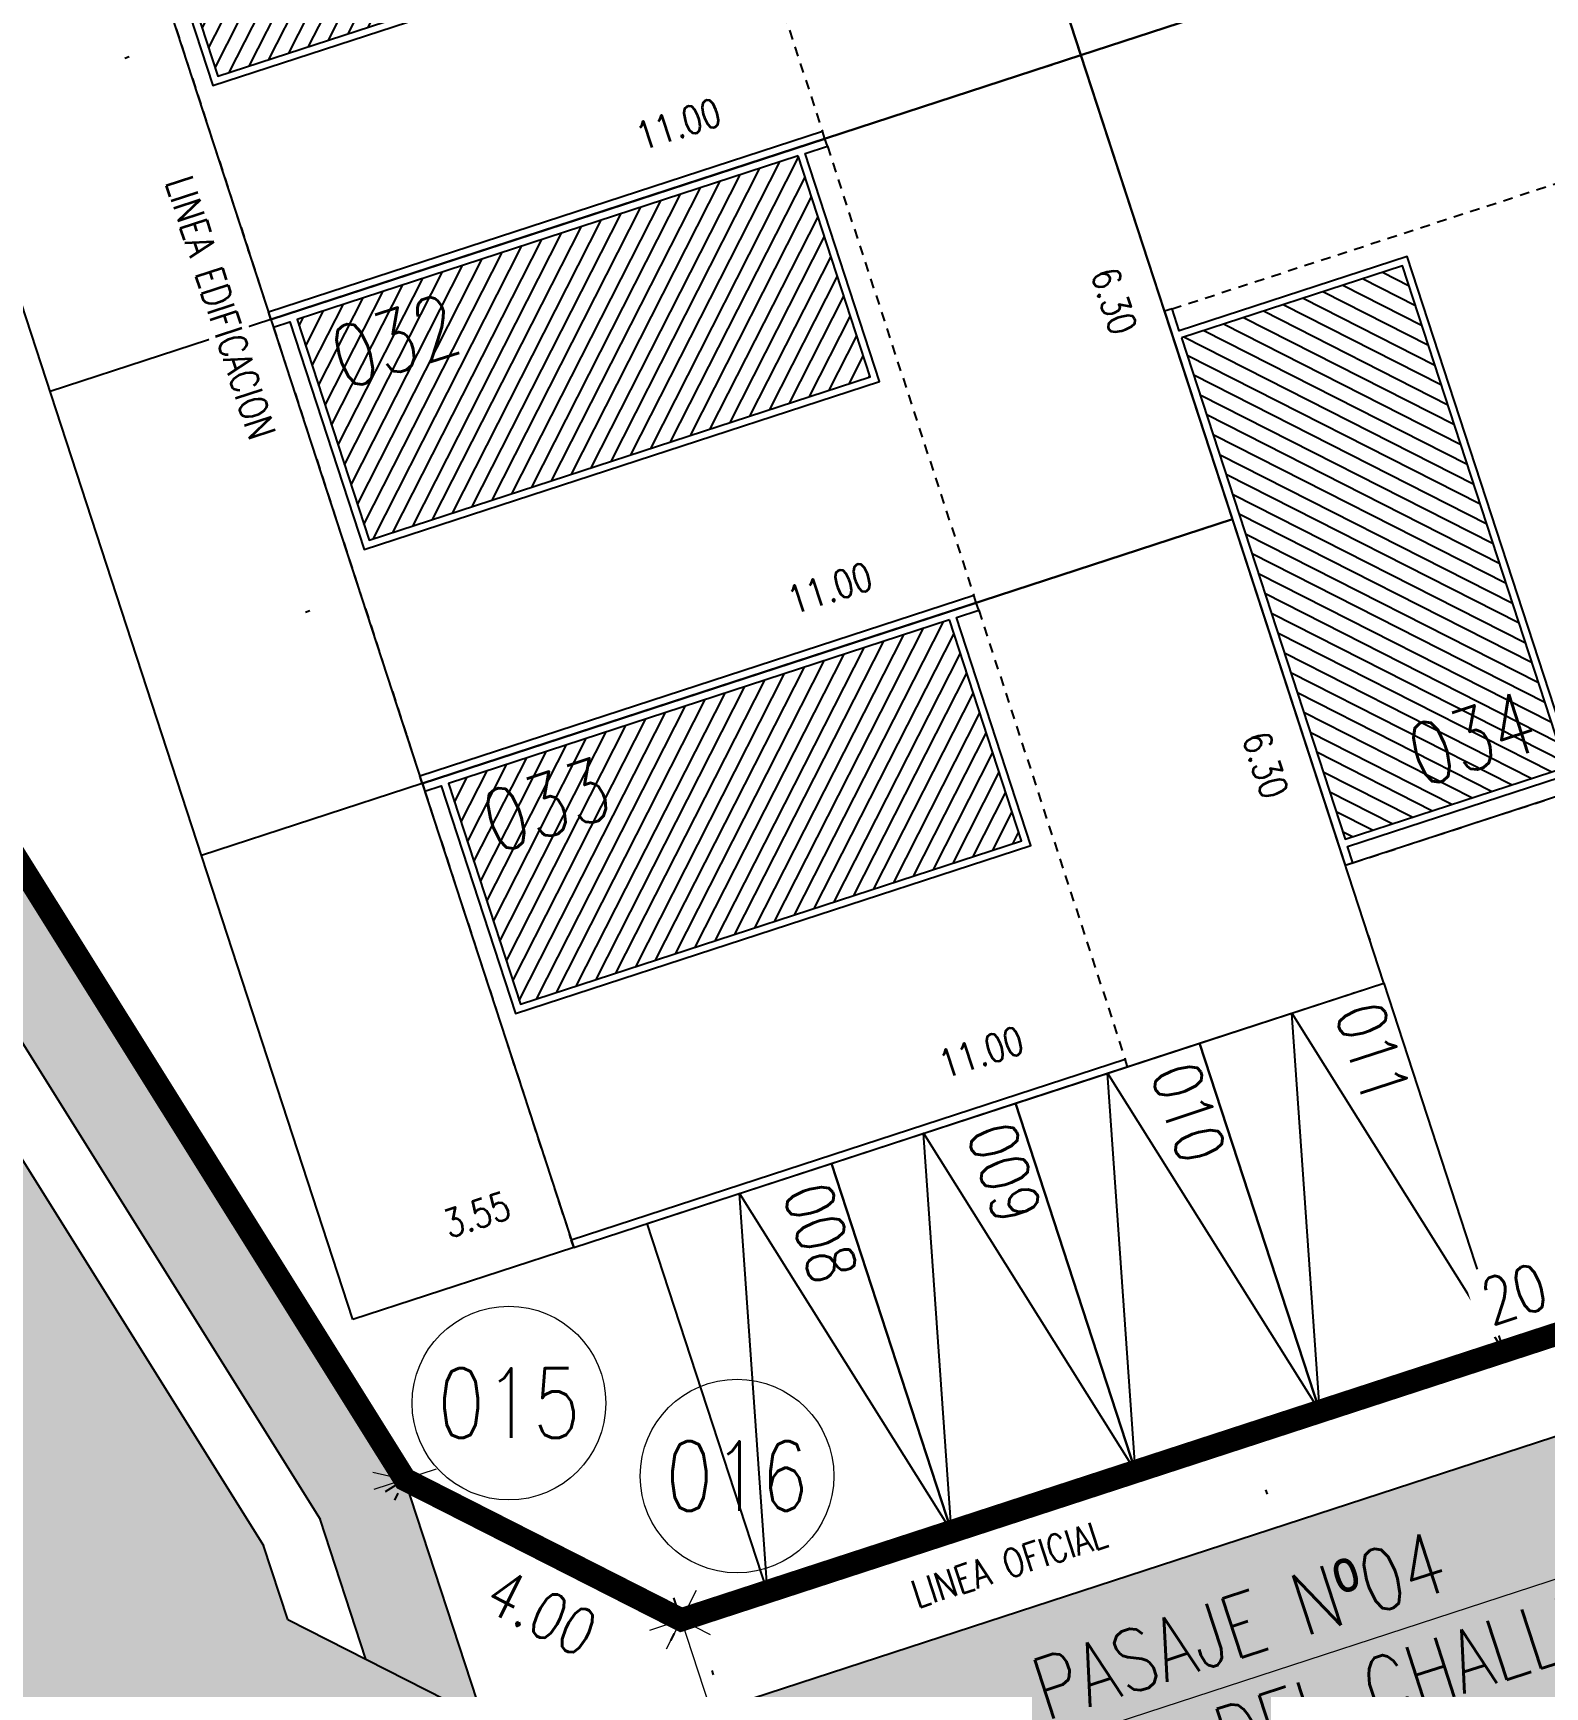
# Model space of a CAD drawing. Header units: metres. Extents: x 733085 to 734585, y 6084499 to 6087418.
# Drawn here: x 733542.35 to 733561.87, y 6086862.31 to 6086883.66 of the extents above; entities that cross this region are included whole.
import ezdxf

# ---------------------------------------------------------------- set-up
doc = ezdxf.new("R2010")
doc.units = ezdxf.units.M
doc.header["$LTSCALE"] = 5
doc.header["$MEASUREMENT"] = 0
doc.linetypes.add('HIDDEN', pattern=[0.375, 0.25, -0.125])
doc.layers.get('0').update_dxf_attribs({"color": 30})
doc.layers.get('DEFPOINTS').update_dxf_attribs({"color": 210})
doc.layers.add('U-ANNO-DIMS', color=210, linetype='Continuous', lineweight=18, plot=False)
for name, color, linetype, lineweight in [('U-ANNO-PATT', 8, 'Continuous', 18), ('U-ANNO-SYMB', 3, 'Continuous', 18), ('U-ANNO-TEXT', 3, 'Continuous', 18)]:
    doc.layers.add(name, color=color, linetype=linetype, lineweight=lineweight)
for name, color, linetype in [('U-BLDG', 7, 'Continuous'), ('U-GREN', 60, 'Continuous'), ('U-PROP', 1, 'Continuous'), ('U-SDWK', 4, 'Continuous'), ('U-STRT', 4, 'Continuous')]:
    doc.layers.add(name, color=color, linetype=linetype)
doc.styles.add('E-ROMANS', font='romans.shx', dxfattribs={"width": 0.8})
doc.dimstyles.new('E-0200_TICK_18', dxfattribs={"dimscale": 0.001, "dimtxt": 360, "dimasz": 360, "dimexe": 180, "dimexo": 120, "dimgap": 180, "dimtad": 0, "dimzin": 0, "dimdsep": 46, "dimtxsty": 'E-ROMANS', "dimblk": 'OBLIQUE', "dimcen": 180, "dimclrd": 256, "dimclre": 256, "dimclrt": 256, "dimadec": 0, "dimazin": 0, "dimtfac": 1, "dimtmove": 1, "dimatfit": 3, "dimldrblk": 'OPEN90', "dimfxl": 1, "dimtfill": 1, "dimtolj": 1, "dimtzin": 0, "dimarcsym": 0})
doc.dimstyles.new('E-0500_TICK_12', dxfattribs={"dimscale": 0.001, "dimtxt": 600, "dimasz": 600, "dimexe": 300, "dimexo": 200, "dimgap": 300, "dimtad": 0, "dimzin": 0, "dimdsep": 46, "dimtxsty": 'E-ROMANS', "dimblk": 'OBLIQUE', "dimcen": 300, "dimclrd": 256, "dimclre": 256, "dimclrt": 256, "dimadec": 0, "dimazin": 0, "dimtfac": 1, "dimtmove": 1, "dimatfit": 3, "dimldrblk": 'OPEN90', "dimfxl": 1, "dimtfill": 1, "dimtolj": 1, "dimtzin": 0, "dimlwd": -1, "dimarcsym": 0})

# ---------------------------------------------------------------- blocks, each defined once
blk = doc.blocks.new('casa')
h = blk.add_hatch()
h.set_pattern_fill('LINE', color=252, scale=0.06, angle=45, style=0)
h.set_pattern_definition([(45, (-8.755947228379299, 1.529366919320627), (-0.1347038418160373, 0.1347038418160373), [])])
h.paths.add_polyline_path([(3.102210664352354, 0.201001939683267), (0.1022257000274749, 0.201001939683267), (0.1022255927061355, -6.603990602145244), (3.102242964280038, -6.603990649458436)])
at = {"color": 252}
blk.add_line((0, -6.999999999999999), (0, 0.5220594658906643), dxfattribs=at)
at = {"color": 1, "linetype": 'HIDDEN', "ltscale": 0.1}
for p, q in [((0.1020175530240977, 0.5220594658906643), (6.197018523868451, 0.5220594658906643)), ((0.1020242458974394, -6.999991121657415), (6.197020108980382, -7.000001823261669))]:
    blk.add_line(p, q, dxfattribs=at)
for p, q in [((6.299037661988223, 0.5220096241100984), (6.197018523868451, 0.5220594658906643)), ((6.29904233262306, -6.999999999999999), (6.197020517026942, -7.000001823254377))]:
    blk.add_line(p, q)
for points in [[(-5.55495142862128e-06, 0.5220594658906643), (0.1020175530240977, 0.5220594658906643), (0.1020217302634023, 0.2990019400184858), (3.197017734193821, 0.2990019702894822), (3.197017734193764, -6.699994889408656), (0.1020242458974394, -6.699973233949492), (0.1020242458974394, -6.999991121657415), (0, -6.999999999999999)], [(6.197020517026999, 0.5220576407880637), (6.197020517026942, -7.000001823254364)]]:
    blk.add_lwpolyline(points)
for points in [[(6.197016530710016, 0.5220576426643229), (6.197020517026999, 0.5220576407880726)], [(6.197020517026942, -7.000001823254377), (6.197020108980382, -7.000001823261669)]]:
    blk.add_lwpolyline(points, close=True)
at = {"color": 252}
for points in [[(6.299037661988223, 0.5220096241100984), (6.29904233262306, -6.999999999999999)], [(0.1022255927061337, -6.603990602145244), (0.1022257000274749, 0.201001939683267), (3.102210664352356, 0.201001939683267), (3.102242964280038, -6.603990649458438), (0.1022041264433824, -6.603990602144903)]]:
    blk.add_lwpolyline(points, dxfattribs=at)
blk = doc.blocks.new('PRK-250x500')
for points in [[(0, 0), (5, 0), (5, -2.5), (0, -2.5), (0, 0)], [(0, 0), (5, -1.25), (0, -2.5)]]:
    blk.add_lwpolyline(points)
blk = doc.blocks.new('*D1788')
at = {"layer": 'DEFPOINTS', "color": 0, "transparency": 16777216}
for p in [(733549.3308656416, 6086867.983397674), (733549.3310518004, 6086867.982827616, 1.811134451653442e-08), (733545.9569407101, 6086866.880972845, -1.046758934658004e-08)]:
    blk.add_point(p, dxfattribs=at)
at = {"layer": 'U-ANNO-DIMS', "lineweight": -2, "transparency": 16777216}
for p, q in [((733549.2938004029, 6086868.096899231), (733549.2749885453, 6086868.154505096)), ((733545.9196893126, 6086866.99504446), (733545.900877455, 6086867.052650325))]:
    blk.add_line(p, q, dxfattribs=at)
at = {"layer": 'U-ANNO-DIMS', "transparency": 16777216, "insert": (733548.0792035405, 6086868.405391707), "char_height": 0.36, "attachment_point": 5, "rotation": 18.085044478677947, "style": 'E-ROMANS', "bg_fill": 3, "box_fill_scale": 1.25, "bg_fill_color": 256, "bg_fill_true_color": 13158600, "bg_fill_transparency": 0}
blk.add_mtext('\\A1;3.55', dxfattribs=at)
blk = doc.blocks.new('_Oblique')
at = {"color": 0, "linetype": 'ByBlock', "lineweight": -2}
blk.add_line((-0.5, -0.5), (0.5, 0.5), dxfattribs=at)
blk = doc.blocks.new('_Open90')
at = {"color": 0, "linetype": 'ByBlock', "lineweight": -2}
for p, q in [((-0.5, 0.5), (0, 0)), ((0, 0), (-1, 0)), ((0, 0), (-0.5, -0.5))]:
    blk.add_line(p, q, dxfattribs=at)
blk = doc.blocks.new('*D1882')
at = {"layer": 'DEFPOINTS', "color": 0, "transparency": 16777216}
for p in [(733547.1523812094, 6086864.98841309, -7.144716536490662e-09), (733550.7185867759, 6086863.176840697, -7.144712901428298e-09), (733550.7185867745, 6086863.176840695)]:
    blk.add_point(p, dxfattribs=at)
at = {"layer": 'U-ANNO-DIMS', "transparency": 16777216}
blk.add_line((733547.152381208, 6086864.988413087), (733550.7185867745, 6086863.176840695), dxfattribs=at)
at = {"layer": 'U-ANNO-DIMS', "lineweight": -2, "transparency": 16777216}
for p, q in [((733547.061801505, 6086864.810100676), (733547.016511651, 6086864.720944466)), ((733550.6280070716, 6086862.998528283), (733550.5827172175, 6086862.909372074))]:
    blk.add_line(p, q, dxfattribs=at)
at = {"layer": 'U-ANNO-DIMS', "transparency": 16777216, "xscale": 0.6, "yscale": 0.6, "zscale": 0.6}
for p, rotation in [((733547.152381208, 6086864.988413087), 153.0701971620163), ((733550.7185867745, 6086863.176840695), 333.0701971620163)]:
    blk.add_blockref('_Oblique', p, dxfattribs=dict(at, rotation=rotation))
at = {"layer": 'U-ANNO-DIMS', "transparency": 16777216, "insert": (733548.918014185, 6086863.271301703), "char_height": 0.6, "attachment_point": 5, "rotation": 333.07019716201626, "style": 'E-ROMANS', "bg_fill": 3, "box_fill_scale": 1.25, "bg_fill_color": 256, "bg_fill_true_color": 13158600, "bg_fill_transparency": 0}
blk.add_mtext('\\A1;4.00', dxfattribs=at)
blk = doc.blocks.new('*D1938')
at = {"layer": 'DEFPOINTS', "color": 0, "transparency": 16777216}
for p in [(733569.8953163067, 6086869.433469633), (733569.8953373863, 6086869.433405023, -1.428981213227434e-08), (733550.7186078595, 6086863.176776091, -7.144712901340954e-09)]:
    blk.add_point(p, dxfattribs=at)
at = {"layer": 'U-ANNO-DIMS', "lineweight": -2, "transparency": 16777216}
for p, q in [((733569.8953163067, 6086869.433469633), (733569.8022651267, 6086869.718673906)), ((733550.7185867799, 6086863.1768407), (733550.6255355999, 6086863.462044974))]:
    blk.add_line(p, q, dxfattribs=at)
at = {"layer": 'U-ANNO-DIMS', "transparency": 16777216}
blk.add_line((733550.7185867799, 6086863.1768407), (733569.8953163067, 6086869.433469633), dxfattribs=at)
at = {"layer": 'U-ANNO-DIMS', "transparency": 16777216, "xscale": 0.6, "yscale": 0.6, "zscale": 0.6}
for p, rotation in [((733569.8953163067, 6086869.433469633), 18.06951194830962), ((733550.7185867799, 6086863.1768407), 198.0695119483096)]:
    blk.add_blockref('_Oblique', p, dxfattribs=dict(at, rotation=rotation))
at = {"layer": 'U-ANNO-DIMS', "transparency": 16777216, "insert": (733561.9631845944, 6086867.543718534), "char_height": 0.6, "attachment_point": 5, "rotation": 18.069511948309625, "style": 'E-ROMANS', "bg_fill": 3, "box_fill_scale": 1.25, "bg_fill_color": 256, "bg_fill_true_color": 13158600, "bg_fill_transparency": 0}
blk.add_mtext('\\A1;20.17', dxfattribs=at)
blk = doc.blocks.new('*D1939')
at = {"layer": 'DEFPOINTS', "color": 0, "transparency": 16777216}
for p in [(733571.7562555545, 6086863.729642767, -1.428981213227434e-08), (733552.5794215228, 6086857.473334113), (733552.5796314818, 6086857.47269062, -7.144705190024653e-09)]:
    blk.add_point(p, dxfattribs=at)
at = {"layer": 'U-ANNO-DIMS', "lineweight": -2, "transparency": 16777216}
for p, q in [((733571.7560455955, 6086863.73028626), (733571.6629896085, 6086864.015488965)), ((733552.5794215228, 6086857.473334113), (733552.4863655358, 6086857.758536819))]:
    blk.add_line(p, q, dxfattribs=at)
at = {"layer": 'U-ANNO-DIMS', "transparency": 16777216}
blk.add_line((733571.7560455955, 6086863.73028626), (733552.5794215228, 6086857.473334113), dxfattribs=at)
at = {"layer": 'U-ANNO-DIMS', "transparency": 16777216, "xscale": 0.6, "yscale": 0.6, "zscale": 0.6}
for p, rotation in [((733571.7560455955, 6086863.73028626), 18.07047764050603), ((733552.5794215228, 6086857.473334113), 198.070477640506)]:
    blk.add_blockref('_Oblique', p, dxfattribs=dict(at, rotation=rotation))
at = {"layer": 'U-ANNO-DIMS', "transparency": 16777216, "insert": (733564.3559533998, 6086860.662175288), "char_height": 0.6, "attachment_point": 5, "rotation": 18.07047764050603, "style": 'E-ROMANS', "bg_fill": 3, "box_fill_scale": 1.25, "bg_fill_color": 256, "bg_fill_true_color": 13158600, "bg_fill_transparency": 0}
blk.add_mtext('\\A1;20.17', dxfattribs=at)
blk = doc.blocks.new('*D1946')
at = {"layer": 'DEFPOINTS', "color": 0, "transparency": 16777216}
for p in [(733550.7186078785, 6086863.176776098, -7.144712901340954e-09), (733552.579631482, 6086857.472690625, -7.144705190024654e-09), (733552.5796314853, 6086857.472690626)]:
    blk.add_point(p, dxfattribs=at)
at = {"layer": 'U-ANNO-DIMS', "transparency": 16777216}
for p, q in [((733550.7186078818, 6086863.176776099), (733551.3270237322, 6086861.311965783)), ((733552.5796314853, 6086857.472690626), (733551.9597717577, 6086859.372576721))]:
    blk.add_line(p, q, dxfattribs=at)
at = {"layer": 'U-ANNO-DIMS', "lineweight": -2, "transparency": 16777216}
for p, q in [((733550.9087440611, 6086863.238810218), (733551.0038121559, 6086863.269827279)), ((733552.7697676646, 6086857.534724745), (733552.8648357594, 6086857.565741806))]:
    blk.add_line(p, q, dxfattribs=at)
at = {"layer": 'U-ANNO-DIMS', "transparency": 16777216, "xscale": 0.6, "yscale": 0.6, "zscale": 0.6}
for p, rotation in [((733550.7186078818, 6086863.176776099), 108.0695119884305), ((733552.5796314853, 6086857.472690626), 288.0695119884306)]:
    blk.add_blockref('_Oblique', p, dxfattribs=dict(at, rotation=rotation))
at = {"layer": 'U-ANNO-DIMS', "transparency": 16777216, "insert": (733551.8637273144, 6086860.414156311), "char_height": 0.6, "attachment_point": 5, "rotation": 288.0695119884306, "style": 'E-ROMANS', "bg_fill": 3, "box_fill_scale": 1.25, "bg_fill_color": 256, "bg_fill_true_color": 13158600, "bg_fill_transparency": 0}
blk.add_mtext('\\A1;6.00', dxfattribs=at)
blk = doc.blocks.new('*D1951')
at = {"layer": 'DEFPOINTS', "color": 0, "transparency": 16777216}
for p in [(733531.0101897805, 6086890.797253588, -7.144754505476687e-09), (733547.1523812101, 6086864.988413092, -7.144716536490663e-09), (733547.1523812073, 6086864.98841309)]:
    blk.add_point(p, dxfattribs=at)
at = {"layer": 'U-ANNO-DIMS', "lineweight": -2, "transparency": 16777216}
for p, q in [((733531.0101897777, 6086890.797253586), (733530.7558419723, 6086890.638171238)), ((733547.1523812073, 6086864.98841309), (733546.8980334019, 6086864.829330741))]:
    blk.add_line(p, q, dxfattribs=at)
at = {"layer": 'U-ANNO-DIMS', "transparency": 16777216}
blk.add_line((733531.0101897777, 6086890.797253586), (733547.1523812073, 6086864.98841309), dxfattribs=at)
at = {"layer": 'U-ANNO-DIMS', "transparency": 16777216, "xscale": 0.6, "yscale": 0.6, "zscale": 0.6}
for p, rotation in [((733531.0101897777, 6086890.797253586), 122.0240033201052), ((733547.1523812073, 6086864.98841309), 302.0240033201052)]:
    blk.add_blockref('_Oblique', p, dxfattribs=dict(at, rotation=rotation))
at = {"layer": 'U-ANNO-DIMS', "transparency": 16777216, "insert": (733539.6274755099, 6086878.564463498), "char_height": 0.6, "attachment_point": 5, "rotation": 302.0240033201052, "style": 'E-ROMANS', "bg_fill": 3, "box_fill_scale": 1.25, "bg_fill_color": 256, "bg_fill_true_color": 13158600, "bg_fill_transparency": 0}
blk.add_mtext('\\A1;30.44', dxfattribs=at)
blk = doc.blocks.new('*D2257')
at = {"layer": 'DEFPOINTS', "color": 0, "transparency": 16777216}
for p in [(733553.3775931997, 6086889.184176373, 1.428936514032699e-08), (733553.377593202, 6086889.184176374), (733555.3316680067, 6086883.194886629, 1.428936514032699e-08)]:
    blk.add_point(p, dxfattribs=at)
at = {"layer": 'U-ANNO-DIMS', "lineweight": -2, "transparency": 16777216}
for p, q in [((733553.4916749094, 6086889.221396846), (733553.548715766, 6086889.240007083)), ((733555.4457497164, 6086883.232107101), (733555.502790573, 6086883.250717338))]:
    blk.add_line(p, q, dxfattribs=at)
at = {"layer": 'U-ANNO-DIMS', "transparency": 16777216, "insert": (733554.3546305993, 6086886.1895315), "char_height": 0.36, "attachment_point": 5, "rotation": 288.0695121939435, "style": 'E-ROMANS', "bg_fill": 3, "box_fill_scale": 1.25, "bg_fill_color": 256, "bg_fill_true_color": 13158600, "bg_fill_transparency": 0}
blk.add_mtext('\\A1;6.30', dxfattribs=at)
blk = doc.blocks.new('*D2258')
at = {"layer": 'DEFPOINTS', "color": 0, "transparency": 16777216}
for p in [(733555.3316680058, 6086883.194886629, 1.428936514032699e-08), (733555.331668009, 6086883.194886629), (733557.2857428126, 6086877.205596884, 1.428936514032699e-08)]:
    blk.add_point(p, dxfattribs=at)
at = {"layer": 'U-ANNO-DIMS', "lineweight": -2, "transparency": 16777216}
for p, q in [((733555.4457497154, 6086883.232107101), (733555.502790573, 6086883.250717338)), ((733557.3998245222, 6086877.242817356), (733557.4568653798, 6086877.261427593))]:
    blk.add_line(p, q, dxfattribs=at)
at = {"layer": 'U-ANNO-DIMS', "transparency": 16777216, "insert": (733556.3087054074, 6086880.200241765), "char_height": 0.36, "attachment_point": 5, "rotation": 288.0695121939435, "style": 'E-ROMANS', "bg_fill": 3, "box_fill_scale": 1.25, "bg_fill_color": 256, "bg_fill_true_color": 13158600, "bg_fill_transparency": 0}
blk.add_mtext('\\A1;6.30', dxfattribs=at)
blk = doc.blocks.new('*D2259')
at = {"layer": 'DEFPOINTS', "color": 0, "transparency": 16777216}
for p in [(733557.2857428105, 6086877.205596886, 1.428936514032699e-08), (733557.2857428133, 6086877.205596887), (733559.2398176177, 6086871.216307141, 1.428936514032699e-08)]:
    blk.add_point(p, dxfattribs=at)
at = {"layer": 'U-ANNO-DIMS', "lineweight": -2, "transparency": 16777216}
for p, q in [((733557.3998245201, 6086877.242817358), (733557.4568653773, 6086877.261427595)), ((733559.3538993273, 6086871.253527613), (733559.410940184, 6086871.272137851))]:
    blk.add_line(p, q, dxfattribs=at)
at = {"layer": 'U-ANNO-DIMS', "transparency": 16777216, "insert": (733558.2627802121, 6086874.210952024), "char_height": 0.36, "attachment_point": 5, "rotation": 288.0695121939435, "style": 'E-ROMANS', "bg_fill": 3, "box_fill_scale": 1.25, "bg_fill_color": 256, "bg_fill_true_color": 13158600, "bg_fill_transparency": 0}
blk.add_mtext('\\A1;6.30', dxfattribs=at)
blk = doc.blocks.new('*D2260')
at = {"layer": 'DEFPOINTS', "color": 0, "transparency": 16777216}
for p in [(733555.6431187347, 6086884.100533544), (733555.6431187333, 6086884.100533549), (733545.1855827386, 6086880.688642063, -1.04674826813502e-08)]:
    blk.add_point(p, dxfattribs=at)
at = {"layer": 'U-ANNO-DIMS', "lineweight": -2, "transparency": 16777216}
for p, q in [((733555.6058982636, 6086884.214615255), (733555.5872880269, 6086884.271656114)), ((733545.1483622675, 6086880.802723774), (733545.1297520308, 6086880.859764633))]:
    blk.add_line(p, q, dxfattribs=at)
at = {"layer": 'U-ANNO-DIMS', "transparency": 16777216, "insert": (733550.6830707586, 6086882.482260881), "char_height": 0.36, "attachment_point": 5, "rotation": 18.069511387459915, "style": 'E-ROMANS', "bg_fill": 3, "box_fill_scale": 1.25, "bg_fill_color": 256, "bg_fill_true_color": 13158600, "bg_fill_transparency": 0}
blk.add_mtext('\\A1;11.00', dxfattribs=at)
blk = doc.blocks.new('*D2261')
at = {"layer": 'DEFPOINTS', "color": 0, "transparency": 16777216}
for p in [(733557.5971935405, 6086878.1112438), (733557.597193541, 6086878.111243799), (733547.1396575444, 6086874.699352319, -1.04674826813502e-08)]:
    blk.add_point(p, dxfattribs=at)
at = {"layer": 'U-ANNO-DIMS', "lineweight": -2, "transparency": 16777216}
for p, q in [((733557.6344140114, 6086877.997162091), (733557.6530242474, 6086877.940121234)), ((733547.1768780153, 6086874.58527061), (733547.1954882513, 6086874.528229753))]:
    blk.add_line(p, q, dxfattribs=at)
at = {"layer": 'U-ANNO-DIMS', "transparency": 16777216, "insert": (733552.637145564, 6086876.492971144), "char_height": 0.36, "attachment_point": 5, "rotation": 18.069511387459915, "style": 'E-ROMANS', "bg_fill": 3, "box_fill_scale": 1.25, "bg_fill_color": 256, "bg_fill_true_color": 13158600, "bg_fill_transparency": 0}
blk.add_mtext('\\A1;11.00', dxfattribs=at)
blk = doc.blocks.new('*D2262')
at = {"layer": 'DEFPOINTS', "color": 0, "transparency": 16777216}
for p in [(733559.551268454, 6086872.121954094), (733559.5512684556, 6086872.121954089), (733549.0937324576, 6086868.710062614, -1.04674826813502e-08)]:
    blk.add_point(p, dxfattribs=at)
at = {"layer": 'U-ANNO-DIMS', "lineweight": -2, "transparency": 16777216}
for p, q in [((733559.588488925, 6086872.007872383), (733559.6070991617, 6086871.950831524)), ((733549.1309529287, 6086868.595980903), (733549.1495631656, 6086868.538940043))]:
    blk.add_line(p, q, dxfattribs=at)
at = {"layer": 'U-ANNO-DIMS', "transparency": 16777216, "insert": (733554.5912204769, 6086870.503681427), "char_height": 0.36, "attachment_point": 5, "rotation": 18.069511387459915, "style": 'E-ROMANS', "bg_fill": 3, "box_fill_scale": 1.25, "bg_fill_color": 256, "bg_fill_true_color": 13158600, "bg_fill_transparency": 0}
blk.add_mtext('\\A1;11.00', dxfattribs=at)
blk = doc.blocks.new('*D2271')
at = {"layer": 'DEFPOINTS', "color": 0, "transparency": 16777216}
for p in [(733561.2283528778, 6086885.118748032, 1.428939229005814e-08), (733561.2283528806, 6086885.118748032), (733564.6402294436, 6086874.661257931, 1.428936514032699e-08)]:
    blk.add_point(p, dxfattribs=at)
at = {"layer": 'U-ANNO-DIMS', "lineweight": -2, "transparency": 16777216}
for p, q in [((733561.3424345874, 6086885.155968503), (733561.3994754455, 6086885.174578739)), ((733564.7543111532, 6086874.698478403), (733564.8113520113, 6086874.717088639))]:
    blk.add_line(p, q, dxfattribs=at)
at = {"layer": 'U-ANNO-DIMS', "transparency": 16777216, "insert": (733563.1824275774, 6086879.129458254), "char_height": 0.36, "attachment_point": 5, "rotation": 288.0695116789587, "style": 'E-ROMANS', "bg_fill": 3, "box_fill_scale": 1.25, "bg_fill_color": 256, "bg_fill_true_color": 13158600, "bg_fill_transparency": 0}
blk.add_mtext('\\A1;11.00', dxfattribs=at)
blk = doc.blocks.new('*D2454')
at = {"layer": 'DEFPOINTS', "color": 0, "transparency": 16777216}
for p in [(733558.2268282755, 6086864.969829685), (733558.2268282771, 6086864.96982968), (733551.0752838517, 6086862.636556054, -1.04674826813502e-08)]:
    blk.add_point(p, dxfattribs=at)
at = {"layer": 'U-ANNO-DIMS', "lineweight": -2, "transparency": 16777216}
for p, q in [((733558.2640487456, 6086864.855747975), (733558.2826589823, 6086864.798707115)), ((733551.1125043218, 6086862.522474344), (733551.1311145585, 6086862.465433484))]:
    blk.add_line(p, q, dxfattribs=at)
at = {"layer": 'U-ANNO-DIMS', "transparency": 16777216, "insert": (733554.9514408619, 6086863.901196945), "char_height": 0.36, "attachment_point": 5, "rotation": 18.069511039753596, "style": 'E-ROMANS', "bg_fill": 3, "box_fill_scale": 1.25, "bg_fill_color": 256, "bg_fill_true_color": 13158600, "bg_fill_transparency": 0}
blk.add_mtext('\\A1;LINEA OFICIAL', dxfattribs=at)
blk = doc.blocks.new('*D2495')
at = {"layer": 'DEFPOINTS', "color": 0, "transparency": 16777216}
for p in [(733543.7055859393, 6086883.387699973), (733543.7055859324, 6086883.38769997), (733546.0388595697, 6086876.236155551, -1.046748268017966e-08)]:
    blk.add_point(p, dxfattribs=at)
at = {"layer": 'U-ANNO-DIMS', "lineweight": -2, "transparency": 16777216}
for p, q in [((733543.5915042288, 6086883.350479502), (733543.534463367, 6086883.331869265)), ((733545.9247778591, 6086876.19893508), (733545.8677369973, 6086876.180324843))]:
    blk.add_line(p, q, dxfattribs=at)
at = {"layer": 'U-ANNO-DIMS', "transparency": 16777216, "insert": (733544.7742186878, 6086880.112312559), "char_height": 0.36, "attachment_point": 5, "rotation": 288.06951103383506, "style": 'E-ROMANS', "bg_fill": 3, "box_fill_scale": 1.25, "bg_fill_color": 256, "bg_fill_true_color": 13158600, "bg_fill_transparency": 0}
blk.add_mtext('\\A1;LINEA EDIFICACION', dxfattribs=at)

msp = doc.modelspace()

# ---------------------------------------------------------------- hatches: boundary and pattern name
at = {"layer": 'U-ANNO-PATT'}
h = msp.add_hatch(dxfattribs=at)
h.set_pattern_fill('BRASS', color=256, scale=0.2, angle=44.9999999750137, style=0)
h.set_pattern_definition([(333.0695121517382, (733950.8294092371, 6085530.019746726), (0.5751946618942712, 1.132276954162865), []), (333.0695121517382, (733951.1170065681, 6085530.585885203), (0.5751946618942712, 1.132276954162865), [0.635, -0.3175])])
h.paths.add_polyline_path([(733684.641872968, 6086832.397847368), (733683.3236479032, 6086836.438241247), (733702.025036724, 6086842.539784926), (733705.59126338, 6086840.728147932), (733715.5301051162, 6086810.265341362), (733713.7184684363, 6086806.699114506), (733695.0170796482, 6086800.597570872), (733693.6988545834, 6086804.637964749), (733682.290683641, 6086800.915917496), (733686.012730882, 6086789.507746551), (733697.4209018248, 6086793.229793804), (733696.1026767612, 6086797.270187677), (733714.8040655531, 6086803.371731311), (733718.3838049208, 6086801.518677758), (733730.3603449707, 6086764.81027323), (733727.3029718301, 6086758.79180005), (733675.2094680322, 6086723.501525344), (733602.169224702, 6086699.671304177), (733598.3526834495, 6086701.610100559), (733586.816006637, 6086736.970312941), (733588.6276432266, 6086740.536539809), (733609.7057343363, 6086747.413509957), (733611.0239594014, 6086743.373116078), (733622.4321303437, 6086747.095163332), (733618.710083103, 6086758.503334274), (733607.3019121604, 6086754.781287025), (733608.620137224, 6086750.740893152), (733587.5420461153, 6086743.863922996), (733583.9758194456, 6086745.675560036), (733574.036977753, 6086776.13836651), (733575.8486143401, 6086779.704593372), (733596.9267054759, 6086786.581563532), (733598.2449305407, 6086782.541169656), (733609.6531014831, 6086786.263216908), (733605.9310542422, 6086797.671387853), (733594.5228832995, 6086793.9493406), (733595.8411083636, 6086789.908946726), (733574.7630172258, 6086783.031976561), (733571.196790579, 6086784.843613553), (733561.2579488759, 6086815.306420065), (733563.0695854723, 6086818.872646946), (733584.1476766156, 6086825.749617107), (733585.4659016795, 6086821.709223233), (733596.8740726237, 6086825.431270483), (733593.1520253819, 6086836.839441429), (733581.7438544385, 6086833.117394178), (733583.0620795022, 6086829.077000305), (733561.9839883577, 6086822.200030136), (733558.417761692, 6086824.011667137), (733548.4789199873, 6086854.474473644), (733550.2905565789, 6086858.04070051), (733571.3686477533, 6086864.917670691), (733572.6868728178, 6086860.877276814), (733584.0950437608, 6086864.599324064), (733580.3729965206, 6086876.007495009), (733568.9648255763, 6086872.285447758), (733570.283050641, 6086868.245053884), (733549.2049594603, 6086861.368083702), (733545.6387328106, 6086863.179720695), (733545.3269378085, 6086864.135380427), (733528.3680077845, 6086891.250058216), (733530.1796443753, 6086894.816285082), (733558.5897243285, 6086904.085401106), (733559.9079493935, 6086900.045007228), (733571.316120335, 6086903.767054481), (733567.5940730944, 6086915.175225425), (733556.185902152, 6086911.453178175), (733557.5041272157, 6086907.4127843), (733526.9309281661, 6086897.437925739), (733523.3647015166, 6086899.249562733), (733519.2488576907, 6086905.830153549), (733513.9699286307, 6086901.069625544), (733538.9378853324, 6086861.149766211), (733591.6979170913, 6086699.43890625), (733589.7591211973, 6086695.622364882), (733554.0866599595, 6086683.983813283), (733551.5153527403, 6086677.885506426), (733677.4303064193, 6086718.966711232), (733739.0591019811, 6086760.716583419), (733738.9614694231, 6086761.015829731), (733668.1206928028, 6086978.144639393), (733659.6565271496, 6087025.511556481), (733653.5611160434, 6087019.828809367), (733661.315281092, 6086976.43517697), (733663.9797506613, 6086968.268508941), (733662.1681140502, 6086964.702282035), (733643.4667253688, 6086958.600738433), (733642.1485003034, 6086962.641132311), (733630.7403293608, 6086958.919085061), (733634.4623766018, 6086947.510914115), (733645.8705475442, 6086951.232961365), (733644.5523224811, 6086955.273355241), (733663.2537111663, 6086961.374898843), (733666.819937864, 6086959.563261823), (733677.1930184003, 6086927.769502115), (733675.3813817835, 6086924.203275196), (733656.6799930718, 6086918.101731586), (733655.3617680073, 6086922.142125464), (733643.9535970644, 6086918.420078211), (733647.6756443053, 6086907.011907266), (733659.0838152482, 6086910.733954519), (733657.7655901838, 6086914.774348395), (733676.4669789004, 6086920.875892004), (733680.0332056085, 6086919.064254982), (733689.9720472959, 6086888.601448561), (733688.1604106695, 6086885.035221623), (733668.4132730553, 6086878.592490384), (733667.0950479906, 6086882.632884261), (733655.6868770482, 6086878.910837011), (733659.4089242887, 6086867.502666066), (733670.8170952318, 6086871.224713318), (733669.4988701679, 6086875.265107191), (733689.2460077846, 6086881.707838434), (733692.8122344969, 6086879.896201449), (733702.7510761839, 6086849.43339503), (733700.9394395563, 6086845.867168142), (733682.2380507904, 6086839.765624441), (733680.9198257262, 6086843.806018316), (733669.5116547835, 6086840.083971065), (733673.2337020247, 6086828.675800119)])

# ---------------------------------------------------------------- linework, layer by layer
at = {"layer": 'U-ANNO-SYMB', "ltscale": 0.2}
msp.add_line((733543.7314432721, 6086857.741500079), (733576.5299346711, 6086868.442385905), dxfattribs=at)
at = {"layer": 'U-ANNO-TEXT'}
for centre in [(733548.494278338, 6086865.973814086), (733551.4402311671, 6086865.032469442)]:
    msp.add_circle(centre, 1.25, dxfattribs=at)
at = {"layer": 'U-BLDG'}
for points in [[(733552.4683297916, 6086893.831343648), (733555.8802064374, 6086883.373853616), (733561.8694961822, 6086885.327928423), (733558.4576195363, 6086895.785418455)], [(733553.9261316302, 6086889.363143359), (733543.4686415986, 6086885.951266713), (733545.4227164051, 6086879.961976969), (733555.8802064367, 6086883.373853615)], [(733555.8802064374, 6086883.373853617), (733559.2920830833, 6086872.916363586), (733565.2813728281, 6086874.870438392), (733561.8694961822, 6086885.327928424)], [(733555.8802064352, 6086883.373853616), (733545.4227164036, 6086879.961976971), (733547.3767912101, 6086873.972687226), (733557.8342812418, 6086877.384563872)], [(733557.8342812412, 6086877.384563874), (733547.3767912096, 6086873.972687228), (733549.3308660161, 6086867.983397483), (733559.7883560477, 6086871.395274129)]]:
    msp.add_lwpolyline(points, close=True, dxfattribs=at)
at = {"layer": 'U-PROP', "ltscale": 0.3}
for p in [(733531.0101899388, 6086890.797253531), (733550.7186080351, 6086863.176776045)]:
    msp.add_line(p, (733547.1523813833, 6086864.988413044), dxfattribs=at)
msp.add_lwpolyline([(733550.7186080338, 6086863.176776046), (733569.8953373864, 6086869.433405022), (733568.7787232026, 6086872.855856341), (733584.9402987104, 6086878.1287566), (733589.0344452439, 6086865.580091714), (733572.8728697193, 6086860.3071915), (733571.7562555543, 6086863.729642767), (733552.5796316598, 6086857.472690579)], dxfattribs=at)
at = {"layer": 'U-SDWK', "ltscale": 0.3}
msp.add_line((733528.7909128993, 6086892.082551656), (733546.0571152559, 6086864.476593445), dxfattribs=at)
at = {"layer": 'U-SDWK'}
for p, q in [((733548.1604359214, 6086861.898699858), (733547.152381393, 6086864.988413028)), ((733546.6474140617, 6086862.667312356), (733546.0571152549, 6086864.476593448))]:
    msp.add_line(p, q, dxfattribs=at)
at = {"layer": 'U-STRT'}
for p, q in [((733528.3680077848, 6086891.250058214), (733545.32693781, 6086864.135380424)), ((733545.6387328099, 6086863.179720695), (733545.3269378104, 6086864.135380421))]:
    msp.add_line(p, q, dxfattribs=at)
msp.add_lwpolyline([(733545.638732811, 6086863.179720693), (733549.2049594605, 6086861.3680837), (733570.2830506407, 6086868.245053882), (733568.964825577, 6086872.285447756), (733580.3729965207, 6086876.007495007), (733584.0950437613, 6086864.599324062), (733572.6868728182, 6086860.877276812), (733571.3686477537, 6086864.91767069), (733550.2905565789, 6086858.040700508), (733548.478919988, 6086854.474473642)], dxfattribs=at)

# ---------------------------------------------------------------- block references
at = {"layer": 'U-BLDG', "xscale": -1}
for p, rotation in [((733543.9652055786, 6086886.112266413, -3.32273708953635e-09), 108.0695109567533), ((733545.9192803837, 6086880.12297667, -3.32273708953635e-09), 108.0695109567533), ((733559.1301557103, 6086873.412675569, -3.32274197445329e-09), 198.0695109923648), ((733547.8733551895, 6086874.133686928, -3.32273708953635e-09), 108.0695109567533)]:
    msp.add_blockref('casa', p, dxfattribs=dict(at, rotation=rotation))
at = {"layer": 'U-GREN', "rotation": 108.0695121760314}
for p in [(733558.9625067879, 6086865.866443058, 7.144719331021449e-09), (733556.5858045081, 6086865.091016549, 7.14471933102145e-09), (733554.2091022279, 6086864.315590039, 7.14471933102145e-09), (733551.8323999478, 6086863.540163529, 7.144719331021452e-09)]:
    msp.add_blockref('PRK-250x500', p, dxfattribs=at)

# ---------------------------------------------------------------- texts
at = {"layer": 'U-ANNO-TEXT', "attachment_point": 5, "style": 'E-ROMANS'}
for s, insert, char_height, rotation in [('034', (733560.9269542721, 6086874.54842855), 0.8000000000000003, 18.06951100145558), ('033', (733548.9785508048, 6086873.693676572, -3.730126413941671e-09), 0.8000000000000007, 18.069511192627054), ('011', (733559.6476238044, 6086870.499551022, 7.144751565671503e-09), 0.625, 288.0695119954453), ('010', (733557.2709215246, 6086869.724124513, 7.144751565671504e-09), 0.625, 288.0695119954453), ('009', (733554.8942192445, 6086868.948698003, 7.144751565671505e-09), 0.625, 288.0695119954453), ('008', (733552.5175169643, 6086868.173271493, 7.144751565671506e-09), 0.625, 288.0695119954453), ('015', (733548.494278338, 6086865.973814086), 0.9, 359.9999999750137), ('016', (733551.4402311671, 6086865.032469442), 0.9, 359.9999999750137), ('PASAJE Nº04', (733557.9248942086, 6086863.102936437, 7.145102193847378e-09), 0.8, 18.069512190781175), ('LLANOS DEL CHALLE', (733558.3712950533, 6086861.8451587, 7.145103908594413e-09), 0.8, 18.029457999212827)]:
    msp.add_mtext(s, dxfattribs=dict(at, insert=insert, char_height=char_height, rotation=rotation))

# ---------------------------------------------------------------- next in the draw order: dimensions: what is measured, and where the dimension line sits
at = {"layer": 'U-ANNO-DIMS'}
dim = msp.add_linear_dim(base=(733549.3308656416, 6086867.983397674), p1=(733545.95694071, 6086866.880972845, -1.046758934658004e-08), p2=(733549.3310518004, 6086867.982827616, 1.811134451653442e-08), angle=18.08504447867795, dimstyle='E-0200_TICK_18', override={"dimsd1": 1, "dimsd2": 1}, dxfattribs=at)
dim.commit()
dim.dimension.update_dxf_attribs({"geometry": '*D1788', "text_midpoint": (733547.6620273478, 6086868.269158024), "dimtype": 161})
dim = msp.add_linear_dim(base=(733550.7185867745, 6086863.176840695, 1.428981213227434e-08), p1=(733547.1523812097, 6086864.98841309, 7.145095595783681e-09), p2=(733550.7185867759, 6086863.176840697, 7.145099230846045e-09), angle=333.07019716201626, dimstyle='E-0500_TICK_12', dxfattribs=at)
dim.commit()
dim.dimension.update_dxf_attribs({"geometry": '*D1882', "text_midpoint": (733548.918014185, 6086863.271301703, 1.428981213227434e-08), "dimtype": 161})

# ---------------------------------------------------------------- next in the draw order: dimensions: what is measured, and where the dimension line sits
for base, p1, p2, angle, picture, middle in [((733547.1523812073, 6086864.98841309, 1.428981213227434e-08), (733531.0101897805, 6086890.797253587, 7.145057626797656e-09), (733547.1523812102, 6086864.988413091, 7.14509559578368e-09), 302.0240033201052, '*D1951', (733539.6274755099, 6086878.564463498, 1.428981213227434e-08)), ((733569.8953163067, 6086869.433469633, 1.428981213227434e-08), (733550.7186078597, 6086863.17677609, 7.145099230933389e-09), (733569.8953373864, 6086869.433405022), 18.069511948309625, '*D1938', (733561.9631845944, 6086867.543718534, 1.428981213227434e-08))]:
    dim = msp.add_linear_dim(base=base, p1=p1, p2=p2, angle=angle, dimstyle='E-0500_TICK_12', override={"dimfxl": 0.1, "dimfxlon": 1}, dxfattribs=at)
    dim.commit()
    dim.dimension.update_dxf_attribs({"geometry": picture, "text_midpoint": middle, "dimtype": 161})

# ---------------------------------------------------------------- next in the draw order: linework, layer by layer
at = {"layer": 'U-BLDG'}
for p, q in [((733546.478823279, 6086867.052885671), (733538.6625240736, 6086891.010044652)), ((733545.4227164048, 6086879.961976969), (733542.570673676, 6086879.031465162)), ((733547.3767912104, 6086873.972687226), (733544.5247484779, 6086873.042175417)), ((733549.3308660155, 6086867.983397483), (733546.478823279, 6086867.052885671))]:
    msp.add_line(p, q, dxfattribs=at)

# ---------------------------------------------------------------- next in the draw order: texts
at = {"layer": 'U-ANNO-TEXT', "insert": (733547.024476033, 6086879.682966326, -3.73013451082379e-09), "char_height": 0.8000000000000007, "attachment_point": 5, "rotation": 18.069511192627054, "style": 'E-ROMANS'}
msp.add_mtext('032', dxfattribs=at)

# ---------------------------------------------------------------- next in the draw order: dimensions: what is measured, and where the dimension line sits
at = {"layer": 'U-ANNO-DIMS'}
dim = msp.add_linear_dim(base=(733552.5794215228, 6086857.473334113, 1.428981213227434e-08), p1=(733571.7562555543, 6086863.729642767), p2=(733552.5796314821, 6086857.47269062, 7.14510694224969e-09), angle=198.0704776430209, dimstyle='E-0500_TICK_12', override={"dimfxl": 0.1, "dimfxlon": 1}, dxfattribs=at)
dim.commit()
dim.dimension.update_dxf_attribs({"geometry": '*D1939', "text_midpoint": (733564.3559533998, 6086860.662175288, 1.428981213227434e-08), "dimtype": 161})

# ---------------------------------------------------------------- next in the draw order: dimensions: what is measured, and where the dimension line sits
dim = msp.add_linear_dim(base=(733552.5796314853, 6086857.472690626, 1.428981213227434e-08), p1=(733550.7186078785, 6086863.176776095, 7.145099230933389e-09), p2=(733552.5796314818, 6086857.472690623, 7.145106942249689e-09), angle=288.0695119884306, dimstyle='E-0500_TICK_12', dxfattribs=at)
dim.commit()
dim.dimension.update_dxf_attribs({"geometry": '*D1946', "text_midpoint": (733551.8637273144, 6086860.414156311, 1.428981213227434e-08), "dimtype": 161})

# ---------------------------------------------------------------- next in the draw order: hatches: boundary and pattern name
at = {"layer": 'U-ANNO-PATT'}
h = msp.add_hatch(dxfattribs=at)
h.set_pattern_fill('DOTS', color=256, scale=0.09999999999999999, angle=16.04581036123384, style=0)
h.set_pattern_definition([(320.1611329241785, (732829.9147037377, 6086145.099157768), (0.162648151541222, 0.07104598458198513), [0, -0.15875])])
h.paths.add_polyline_path([(733671.0550000832, 6086975.598977002), (733667.5536883881, 6086994.180349422), (733661.6786807802, 6087027.396808765), (733660.6325571652, 6087026.421508518), (733666.3731981703, 6086993.964738881), (733668.1250970076, 6086984.667456154), (733669.8901190693, 6086975.300528813), (733702.9708142815, 6086873.907343223), (733736.0799231722, 6086772.427068973), (733742.2856529154, 6086763.268173862), (733743.2783339274, 6086763.940777927), (733737.1682626712, 6086772.960118887)])
h.paths.add_polyline_path([(733707.0700634035, 6086763.87492471), (733722.3772636353, 6086765.359377164), (733724.4542751563, 6086766.766429903), (733706.8231051327, 6086765.056604904), (733668.1779258533, 6086752.448169795), (733674.5388761904, 6086732.951692686), (733675.5726431609, 6086733.652008804), (733669.6909476721, 6086751.679557424)], flags=17)
h.paths.add_polyline_path([(733598.3451265318, 6086708.081326997), (733598.4877286644, 6086708.127852586), (733601.2381133763, 6086706.73066189), (733672.1002942845, 6086729.850265097), (733727.4329168805, 6086767.334851643), (733729.0793244307, 6086762.288569988), (733729.8479367567, 6086763.801591936), (733717.3713017392, 6086802.042800445), (733715.8525469459, 6086802.828984487), (733727.0456237034, 6086768.521915623), (733724.4542751614, 6086766.766429904), (733671.5672930831, 6086730.938620489), (733601.3384505992, 6086708.025651243), (733597.7722239323, 6086709.837288248), (733589.1050817601, 6086736.402303021), (733588.0970272096, 6086739.492016251), (733587.3284148836, 6086737.9789943), (733599.3613647622, 6086701.097692189), (733600.8743865335, 6086700.329079736)])
h.paths.add_polyline_path([(733663.467342452, 6086967.259827657), (733661.5308615358, 6086973.19519169), (733653.1572685564, 6087019.453637822), (733652.1122712592, 6087018.489617446), (733660.3646405074, 6086972.900850559), (733662.6987301008, 6086965.746805658)])
h.paths.add_polyline_path([(733665.8112566308, 6086960.075670151), (733664.2982347215, 6086960.844282675), (733665.3062892529, 6086957.754569496), (733674.9039432913, 6086928.337511993), (733675.9119978282, 6086925.247798808), (733676.6806101523, 6086926.760820755)], flags=17)
h.paths.add_polyline_path([(733679.0245243096, 6086919.576663342), (733677.5115024508, 6086920.34527584), (733678.5195569864, 6086917.255562659), (733687.6829722143, 6086889.16945849), (733688.6910267152, 6086886.079745236), (733689.4596390784, 6086887.59276726)], flags=17)
h.paths.add_polyline_path([(733691.8035531886, 6086880.408609805), (733690.2905313327, 6086881.177222283), (733691.298585873, 6086878.087509085), (733700.462001062, 6086850.00140488), (733701.4700556041, 6086846.911691745), (733702.2386679209, 6086848.424713654)], flags=17)
h.paths.add_polyline_path([(733704.5825820804, 6086841.240556293), (733703.0695602221, 6086842.009168789), (733704.0776147698, 6086838.919455571), (733713.2410299953, 6086810.833351404), (733714.2490845249, 6086807.74363815), (733715.0176968867, 6086809.256660091)], flags=17)
h.paths.add_polyline_path([(733634.4623766015, 6086947.510914115), (733634.0901718774, 6086948.65173121), (733603.1455082444, 6086938.555678067), (733603.5177129693, 6086937.414860972)])
h.paths.add_polyline_path([(733617.3982033421, 6086966.804455393), (733616.592542105, 6086967.693786587), (733598.875441176, 6086951.643543911), (733599.2832017303, 6086950.393747281)])
h.paths.add_polyline_path([(733644.3258017882, 6086917.279261115), (733643.9535970641, 6086918.42007821), (733616.9066113695, 6086909.595687432), (733620.6286586102, 6086898.187516487), (733647.6756443048, 6086907.011907266), (733647.303439581, 6086908.15272436), (733621.3972709805, 6086899.700538306), (733618.4196331883, 6086908.827075061)])
h.paths.add_polyline_path([(733631.1986621148, 6086869.659021507), (733656.059081772, 6086877.770019915), (733655.6868770476, 6086878.91083701), (733629.6856402965, 6086870.427633877), (733633.4076875381, 6086859.019462932), (733659.4089242883, 6086867.502666065), (733659.0367195642, 6086868.64348316), (733634.1762999084, 6086860.53248475)])
h.paths.add_polyline_path([(733669.8838595067, 6086838.94315397), (733669.5116547827, 6086840.083971064), (733642.4646691672, 6086831.25958031), (733646.1867164203, 6086819.851409368), (733673.2337020248, 6086828.675800118), (733672.8614973007, 6086829.816617212), (733646.9553287906, 6086821.364431187), (733643.9776909875, 6086830.49096794)])
h.paths.add_polyline_path([(733682.662888365, 6086799.775100401), (733682.2906836409, 6086800.915917496), (733655.2438116869, 6086792.091563825), (733658.9658589395, 6086780.683392886), (733686.0127308816, 6086789.50774655), (733685.6405261573, 6086790.648563646), (733659.7344713084, 6086782.196414704), (733656.7568335072, 6086791.322951456)], flags=17)
h.paths.add_polyline_path([(733587.5105685982, 6086939.728705668), (733587.1028080442, 6086940.978502297), (733564.8206883261, 6086920.792726406), (733564.8229225035, 6086920.790260204), (733555.8038592979, 6086912.62414939), (733555.9996943412, 6086912.023909924), (733557.4513746568, 6086912.497537358)])
h.paths.add_polyline_path([(733591.495630318, 6086921.711130736), (733594.4732681095, 6086912.584593982), (733575.6973201721, 6086906.458724591), (733576.0695248962, 6086905.317907496), (733595.9862899288, 6086911.815981611), (733592.2642426871, 6086923.224152557), (733572.3474776559, 6086916.72607844), (733572.7196823801, 6086915.585261345)])
h.paths.add_polyline_path([(733572.7196823801, 6086915.585261345), (733572.3474776559, 6086916.72607844), (733567.5940730944, 6086915.175225422), (733567.9662778185, 6086914.034408327)], flags=17)
h.paths.add_polyline_path([(733576.0695248962, 6086905.317907496), (733575.6973201721, 6086906.458724591), (733570.9439156104, 6086904.907871574), (733571.3161203346, 6086903.76705448)])
h.paths.add_polyline_path([(733526.8222323081, 6086897.493143046), (733524.640883446, 6086900.98077885), (733520.9372661272, 6086906.902283926), (733519.9039453765, 6086906.291423353), (733524.7477138329, 6086898.546994857)])
h.paths.add_polyline_path([(733531.0101899382, 6086890.797253533), (733529.4252705697, 6086893.33129182), (733528.7909128981, 6086892.082551657), (733546.057115255, 6086864.476593447), (733546.6474140604, 6086862.667312358), (733548.1604359206, 6086861.898699859), (733547.1523813918, 6086864.988413031)], flags=17)
h.paths.add_polyline_path([(733604.2744402332, 6086882.543363289), (733607.2520780324, 6086873.416826535), (733583.7228390363, 6086865.740141159), (733584.0950437604, 6086864.599324064), (733608.7650998507, 6086872.648214167), (733605.043052603, 6086884.056385108), (733580.37299652, 6086876.007495009), (733580.7452012443, 6086874.866677915)])
h.paths.add_polyline_path([(733550.7679950683, 6086853.906463715), (733549.7599405342, 6086856.9961769), (733548.9913282072, 6086855.483154949), (733559.4264429323, 6086823.499258804), (733560.9394648048, 6086822.7306463), (733559.9314102688, 6086825.820359481)], flags=17)
h.paths.add_polyline_path([(733617.0534691291, 6086843.375309721), (733620.0311069282, 6086834.248772967), (733596.5018678983, 6086826.572087579), (733596.8740726225, 6086825.431270485), (733621.5441287467, 6086833.480160599), (733617.8220814981, 6086844.888331541), (733593.1520253815, 6086836.83944143), (733593.5242301057, 6086835.698624334)])
h.paths.add_polyline_path([(733629.8324979546, 6086804.207256133), (733632.8101357532, 6086795.08071938), (733609.2808967588, 6086787.404034002), (733609.6531014828, 6086786.263216908), (733634.3231575723, 6086794.31210701), (733630.6011103236, 6086805.720277952), (733605.9310542416, 6086797.671387853), (733606.3032589657, 6086796.530570758)])
h.paths.add_polyline_path([(733563.547023955, 6086814.738410128), (733562.5389694272, 6086817.828123333), (733561.7703570926, 6086816.315101366), (733572.2054718174, 6086784.331205221), (733573.7184937055, 6086783.562592709), (733572.710439158, 6086786.652305928)], flags=17)
h.paths.add_polyline_path([(733576.3260528352, 6086775.570356562), (733575.3179983107, 6086778.66006979), (733574.5493859675, 6086777.147047806), (733584.9845007486, 6086745.163151661), (733586.4975226129, 6086744.394539145), (733585.4894680679, 6086747.484252357)], flags=17)
h.paths.add_polyline_path([(733538.207707855, 6086860.808552984), (733513.3666223348, 6086900.525565095), (733512.4616630676, 6086899.70947458), (733537.1124417164, 6086860.296733405), (733577.8340412867, 6086735.483979183), (733587.314733906, 6086706.425411599), (733585.5030970545, 6086702.859184753), (733558.3036037887, 6086693.985036504), (733557.6864900573, 6086692.521442861), (733586.3478440001, 6086701.872539883), (733587.7450343675, 6086704.62292476), (733587.8876364997, 6086704.669450349), (733590.41689654, 6086696.91720299), (733591.1855087428, 6086698.430224693)])
h.paths.add_polyline_path([(733647.1021864337, 6086755.144053429), (733643.3801391855, 6086766.552224372), (733618.7100831028, 6086758.503334271), (733619.0822878272, 6086757.362517176), (733642.6115268163, 6086765.039202551), (733645.5891646148, 6086755.912665797), (733622.0599256202, 6086748.235980421), (733622.4321303442, 6086747.095163328)], flags=17)

# ---------------------------------------------------------------- next in the draw order: linework, layer by layer
at = {"layer": 'U-BLDG', "ltscale": 0.3, "const_width": 0.3}
msp.add_lwpolyline([(733596.7426953888, 6086911.431998633), (733576.2555218154, 6086904.747822136), (733560.0939463177, 6086899.47492185), (733558.9774375781, 6086902.897049979), (733532.8218265296, 6086894.363480399), (733531.0101899388, 6086890.797253531), (733547.152381383, 6086864.988413045), (733550.7186080337, 6086863.176776047), (733569.8953373859, 6086869.433405023), (733568.7787232025, 6086872.855856342), (733584.9402987103, 6086878.128756601)], dxfattribs=at)

# ---------------------------------------------------------------- next in the draw order: dimensions: what is measured, and where the dimension line sits
at = {"layer": 'U-ANNO-DIMS'}
for base, p1, p2, angle, picture, middle in [((733553.377593202, 6086889.184176374, -1.428936514032699e-08), (733555.3316680065, 6086883.194886629), (733553.3775931996, 6086889.184176374), 108.06951219131643, '*D2257', (733554.3546305993, 6086886.1895315, -1.428936514032699e-08)), ((733561.2283528806, 6086885.118748032, -1.428939229005814e-08), (733564.6402294434, 6086874.66125793), (733561.2283528777, 6086885.118748031), 108.06951167895869, '*D2271', (733563.1824275774, 6086879.129458254, -1.428939229005814e-08))]:
    dim = msp.add_linear_dim(base=base, p1=p1, p2=p2, angle=angle, dimstyle='E-0200_TICK_18', override={"dimsd1": 1, "dimsd2": 1}, dxfattribs=at)
    dim.commit()
    dim.dimension.update_dxf_attribs({"geometry": picture, "text_midpoint": middle, "dimtype": 161})
dim = msp.add_linear_dim(base=(733558.2268282771, 6086864.96982968), p1=(733551.0752838517, 6086862.636556054, -1.04674826813502e-08), p2=(733558.2268282749, 6086864.969829686), angle=18.0695110397536, text='LINEA OFICIAL', dimstyle='E-0200_TICK_18', override={"dimsd1": 1, "dimsd2": 1}, dxfattribs=at)
dim.commit()
dim.dimension.update_dxf_attribs({"geometry": '*D2454', "text_midpoint": (733554.9514408619, 6086863.901196945), "dimtype": 161})

# ---------------------------------------------------------------- next in the draw order: dimensions: what is measured, and where the dimension line sits
dim = msp.add_linear_dim(base=(733555.331668009, 6086883.194886629, -1.428936514032699e-08), p1=(733557.2857428126, 6086877.205596885), p2=(733555.3316680057, 6086883.194886629), angle=108.06951219657071, dimstyle='E-0200_TICK_18', override={"dimsd1": 1, "dimsd2": 1}, dxfattribs=at)
dim.commit()
dim.dimension.update_dxf_attribs({"geometry": '*D2258', "text_midpoint": (733556.3087054074, 6086880.200241765, -1.428936514032699e-08), "dimtype": 161})

# ---------------------------------------------------------------- next in the draw order: dimensions: what is measured, and where the dimension line sits
for base, p1, p2, angle, picture, middle in [((733555.6431187333, 6086884.100533549), (733545.1855827385, 6086880.688642062, -1.04674826813502e-08), (733555.6431187347, 6086884.100533543), 18.069511387459915, '*D2260', (733550.6830707586, 6086882.482260881)), ((733557.2857428133, 6086877.205596887, -1.428936514032699e-08), (733559.2398176177, 6086871.216307142), (733557.2857428108, 6086877.205596887), 108.06951219394357, '*D2259', (733558.2627802121, 6086874.210952024, -1.428936514032699e-08))]:
    dim = msp.add_linear_dim(base=base, p1=p1, p2=p2, angle=angle, dimstyle='E-0200_TICK_18', override={"dimsd1": 1, "dimsd2": 1}, dxfattribs=at)
    dim.commit()
    dim.dimension.update_dxf_attribs({"geometry": picture, "text_midpoint": middle, "dimtype": 161})

# ---------------------------------------------------------------- next in the draw order: dimensions: what is measured, and where the dimension line sits
dim = msp.add_linear_dim(base=(733543.7055859324, 6086883.38769997, -1.046747274435871e-08), p1=(733546.0388595697, 6086876.236155551, -2.093495542453836e-08), p2=(733543.7055859391, 6086883.387699974, -1.046747274318816e-08), angle=108.06951103383506, text='LINEA EDIFICACION', dimstyle='E-0200_TICK_18', override={"dimsd1": 1, "dimsd2": 1}, dxfattribs=at)
dim.commit()
dim.dimension.update_dxf_attribs({"geometry": '*D2495', "text_midpoint": (733544.7742186878, 6086880.112312559, -1.046747274435871e-08), "dimtype": 161})
for base, p1, p2, picture, middle in [((733557.597193541, 6086878.111243799), (733547.1396575444, 6086874.699352319, -1.04674826813502e-08), (733557.5971935407, 6086878.1112438), '*D2261', (733552.637145564, 6086876.492971144)), ((733559.5512684556, 6086872.121954089), (733549.0937324577, 6086868.710062613, -1.04674826813502e-08), (733559.551268454, 6086872.121954094), '*D2262', (733554.5912204769, 6086870.503681427))]:
    dim = msp.add_linear_dim(base=base, p1=p1, p2=p2, angle=18.069511387459915, dimstyle='E-0200_TICK_18', override={"dimsd1": 1, "dimsd2": 1}, dxfattribs=at)
    dim.commit()
    dim.dimension.update_dxf_attribs({"geometry": picture, "text_midpoint": middle, "dimtype": 161})

doc.saveas('drawing.dxf')
